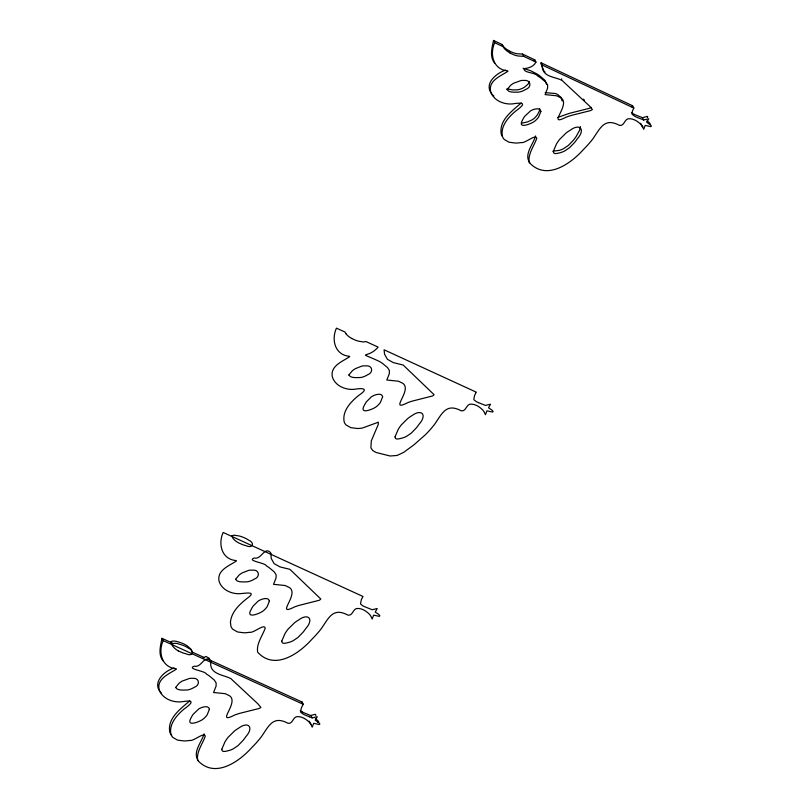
<?xml version="1.0" encoding="UTF-8"?>
<svg xmlns="http://www.w3.org/2000/svg" width="809" height="809" viewBox="0 0 809 809"><rect width="100%" height="100%" fill="white"/><g stroke="black" fill="none" stroke-linecap="round" stroke-linejoin="round"><path stroke-width="1.21" d="M546.641 84.51L545.054 80.374L539.664 75.783A62.94 58.592 -27.6 0 0 536.721 73.852L530.765 70.787L523.079 68.269M209.612 660.346L209.652 659.507A2.579 2.407 -27.6 0 0 209.218 658.273L205.951 656.463L202.978 658.051M591.237 107.284L589.336 108.345L570.315 113.098A91.043 84.763 -27.6 0 0 564.945 114.888L557.634 117.497M642.761 126.133L642.488 127.033L641.648 125.122A14.825 13.804 -27.6 0 0 640.546 123.241M172.337 643.044L162.002 638.341C160.526 645.592 157.876 654.633 163.125 660.993M162.002 638.341L163.196 640.617C157.826 652.438 161.901 667.627 176.17 668.73L176.433 669.154C168.99 673.897 155.732 679.166 159.454 690.552C163.094 699.168 173.439 702.829 182.237 701.706C194.666 699.613 192.825 702.687 184.017 709.089C176.777 715.186 168.768 724.126 170.932 734.329A9.354 8.717 -27.6 0 0 172.883 737.464L177.545 740.124L184.027 740.963A29.549 27.516 -27.6 0 0 189.266 740.468C193.331 741.782 204.08 731.609 205.294 736.109C202.594 744.037 196.344 751.521 197.629 760.288C214.527 779.016 238.928 762.038 252.024 747.324A99.901 93.015 -27.6 0 0 261.186 736.999C268.932 725.976 272.845 715.116 288.135 723.347C292.524 723.954 292.818 718.058 296.276 716.754C301.211 715.884 306.045 718.989 309.402 722.356A14.825 13.804 -27.6 0 1 311.334 725.299L312.173 727.2L313.7 723.297L319.383 724.551L319.848 723.873L318.847 722.68A10.264 9.556 -27.6 0 0 317.634 721.82L315.277 720.273L317.259 716.673L312.183 717.886L309.948 717.017M510.004 52.807A18.061 16.807 -27.6 0 1 503.754 47.771L502.156 44.515L493.51 40.45C492.034 47.701 489.384 56.741 494.633 63.102M493.51 40.45L494.693 42.725C489.334 54.547 493.399 69.736 507.668 70.828L507.941 71.263C500.842 76.056 488.414 80.354 490.557 91.346C493.197 100.306 503.542 104.664 512.279 103.916C524.586 102.005 526.103 103.582 515.515 111.197C508.274 117.285 500.265 126.234 502.44 136.438A9.354 8.717 -27.6 0 0 504.391 139.573L509.053 142.232L515.525 143.062A29.549 27.516 -27.6 0 0 520.763 142.576C524.829 143.891 535.588 133.707 536.792 138.218C534.102 146.136 527.852 153.619 529.137 162.387C546.035 181.115 570.426 164.146 583.522 149.432A99.901 93.015 -27.6 0 0 592.694 139.108C600.44 128.085 604.353 117.224 619.633 125.456C624.032 126.052 624.315 120.167 627.774 118.852C632.719 117.993 637.543 121.097 640.91 124.465A14.825 13.804 -27.6 0 1 642.842 127.397L643.681 129.309L645.208 125.405L650.881 126.659L651.356 125.982L650.345 124.788A10.264 9.556 -27.6 0 0 649.131 123.919L646.775 122.371L648.757 118.771L643.681 119.985L636.764 117.224A38.165 35.525 -27.6 0 1 634.913 116.365L632.335 114.474A2.366 2.205 -27.6 0 1 632.092 113.917L632.345 111.45A20.478 19.072 -27.6 0 1 633.841 108.052L632.638 105.767L541.079 62.778A9.395 8.747 -27.6 0 0 541.009 63.83L544.012 71.152M311.172 724.51L310.15 723.024A14.825 13.804 -27.6 0 0 309.048 721.132M204.101 733.844C201.714 742.268 192.127 752.259 198.326 760.773M535.609 135.942C533.222 144.376 523.635 154.367 529.824 162.872M647.352 117.598L647.726 116.769L647.069 116.405L642.498 117.71L635.571 114.949A38.165 35.525 -27.6 0 1 633.73 114.089L631.384 112.522M315.854 715.5C316.39 712.244 310.757 717.189 308.765 714.741M207.943 659.224L302.111 702.03L301.656 702.748A22.824 21.246 -27.6 0 0 301.433 703.132M302.111 702.03L303.294 704.305L302.839 705.023A22.824 21.246 -27.6 0 0 301.261 708.178L300.594 711.809A2.366 2.205 -27.6 0 0 300.827 712.365L303.415 714.256A38.165 35.525 -27.6 0 0 305.266 715.116L309.594 716.875M191.612 651.639L191.207 649.455L187.304 645.916A27.334 25.453 -27.6 0 0 184.037 644.045L182.247 643.256A36.365 33.857 -27.6 0 0 177.747 641.8C175.684 640.829 168.181 640.091 171.639 644.106M534.041 60.705L534.769 59.826L522.543 54.082L516.526 53.677A36.617 34.089 -27.6 0 1 512.825 52.595L508.689 50.765M534.769 59.826L535.962 62.091C533.627 66.773 528.692 68.047 523.949 68.745C523.969 73.215 534.941 72.072 537.914 76.127A62.94 58.592 -27.6 0 1 540.847 78.048L545.681 82.033L547.612 84.975L547.622 88.09L545.074 94.592L556.541 95.775A15.331 14.279 -27.6 0 1 559.019 96.928C574.066 102.055 544.912 127.964 566.138 117.163A91.043 84.763 -27.6 0 1 571.498 115.374L590.53 110.611L592.421 109.559L589.498 106.019L563.408 81.699A9.961 9.273 -27.6 0 1 562.538 80.789C555.692 76.471 542.445 77.593 542.202 66.095A9.395 8.747 -27.6 0 1 542.273 65.054L541.079 62.778M521.269 102.925C512.158 110.975 498.748 120.248 501.246 134.163A9.354 8.717 -27.6 0 0 502.389 136.357M189.761 700.827C180.66 708.876 167.241 718.149 169.748 732.054A9.354 8.717 -27.6 0 0 171.7 735.189M505.635 70.09C496.281 73.235 483.499 83.63 491.852 94.026M174.137 667.991C164.116 670.974 151.293 682.978 161.304 693.02M535.962 62.091L523.736 56.357L517.72 55.942A36.617 34.089 -27.6 0 1 514.008 54.87L509.872 53.04M649.354 124.434L650.203 123.939L649.162 122.513A10.264 9.556 -27.6 0 0 647.948 121.643L646.775 121.037M317.441 722.326L318.706 721.84L317.654 720.404A10.264 9.556 -27.6 0 0 316.44 719.545L315.267 718.938M521.552 123.201L527.61 121.896L532.14 119.833A15.796 14.704 -27.6 0 0 534.698 117.892L535.902 116.658A19.578 18.233 -27.6 0 0 537.53 114.585L539.37 111.015L539.643 108.578M545.236 92.63L555.348 93.5A15.331 14.279 -27.6 0 1 557.826 94.653L560.971 97.373L562.174 101.004M553.093 151.192L559.363 150.353A21.782 20.286 -27.6 0 0 563.56 148.664L568.302 145.468L573.359 140.26A51.351 47.812 -27.6 0 0 576.19 136.448L579.618 130.249L580.377 126.538M506.96 88.798L512.572 89.91L517.467 89.839A15.796 14.704 -27.6 0 0 520.581 89.071L522.199 88.424A19.578 18.233 -27.6 0 0 524.545 87.15L528.206 84.035L529.137 81.436M308.401 714.6L304.073 712.84A38.165 35.525 -27.6 0 1 302.222 711.981M478.503 402.649L485.43 405.41L490.507 404.207L488.525 407.797L490.881 409.344A10.264 9.556 -27.6 0 1 492.094 410.214L493.096 411.407L492.63 412.084L486.947 410.83L485.42 414.734L484.581 412.823A14.825 13.804 -27.6 0 0 482.649 409.89C479.292 406.522 474.458 403.418 469.523 404.288C466.065 405.592 465.772 411.488 461.383 410.881C446.103 402.649 442.179 413.51 434.433 424.533A99.901 93.015 -27.6 0 1 425.271 434.858L413.905 444.869L403.691 452.352L397.108 455.457L390.12 455.993L376.165 452.514L372.757 450.573L370.876 447.822L371.321 440.794L378.218 424.614L378.359 422.187L362.513 428.001A29.549 27.516 -27.6 0 1 357.275 428.497L350.793 427.658L346.131 424.998A9.354 8.717 -27.6 0 1 344.179 421.863C341.954 410.962 350.914 401.749 358.68 395.439C369.875 388.087 362.26 387.946 354.029 389.341C345.291 390.09 334.946 385.731 332.307 376.772C330.163 365.779 342.581 361.481 349.68 356.688L349.417 356.263C335.148 355.161 331.073 339.972 336.443 328.151L345.069 332.074L345.928 333.723M191.864 651.912L204.495 657.656M163.196 640.617L303.294 704.305M494.693 42.725L503.35 46.791M542.263 65.054L633.821 108.042M302.222 711.981L300.19 710.717M351.622 338.465L355.818 340.326A36.82 34.281 -27.6 0 0 359.065 341.277L363.585 341.974L365.931 341.55L378.127 347.101C367.488 359.692 355.363 350.236 379.654 361.552A62.94 58.592 -27.6 0 1 382.596 363.484L387.43 367.458L389.362 370.401L389.372 373.525L386.813 380.018L398.281 381.201A15.331 14.279 -27.6 0 1 400.758 382.354C415.806 387.45 386.662 413.439 407.878 402.589A89.738 83.549 -27.6 0 1 412.135 401.143L432.744 395.914L434.099 394.711L403.175 365.031L393.275 362.604L387.41 359.307L384.558 354.251L384.083 349.801L476.319 392.183A22.541 20.983 -27.6 0 0 474.519 395.712L473.841 399.343A2.366 2.205 -27.6 0 0 474.074 399.899L476.127 401.497A33.907 31.571 -27.6 0 0 478.513 402.639M178.374 650.932L182.601 652.802A36.809 34.271 -27.6 0 0 185.949 653.773C192.643 657.1 195.333 651.093 188.497 648.191A27.334 25.453 -27.6 0 0 185.221 646.31L183.441 645.531A36.365 33.857 -27.6 0 0 178.941 644.075C176.574 642.821 169.041 642.67 173.116 646.715A21.752 20.255 -27.6 0 0 178.385 650.921M544.477 71.607L545.013 72.072M583.38 99.163L584.482 100.174M492.802 95.128L493.874 96.16M642.498 117.71L643.681 119.985M522.543 54.082L523.736 56.357M310.99 715.611L312.183 717.886M502.156 44.515L502.601 45.466A18.061 16.807 -27.6 0 0 508.81 50.532M351.672 338.384A20.195 18.809 -27.6 0 1 345.908 333.743M632.051 106.93A20.478 19.072 -27.6 0 1 632.658 105.777M561.881 79.11A9.961 9.273 -27.6 0 1 561.598 78.807M210.836 661.782C208.904 674.382 223.547 674.666 231.04 678.69A9.961 9.273 -27.6 0 0 231.91 679.6L257.99 703.911L260.923 707.46L259.022 708.512L240 713.265A91.043 84.763 -27.6 0 0 234.63 715.055C213.414 725.865 242.569 699.947 227.511 694.82A15.331 14.279 -27.6 0 0 225.033 693.667L213.566 692.494L216.124 685.992L216.114 682.867L214.183 679.934L209.349 675.95A62.94 58.592 -27.6 0 0 206.406 674.018C205.506 670.873 186.171 669.114 194.291 666.161C201.542 668.092 204.141 654.572 210.401 660.548A2.579 2.407 -27.6 0 1 210.836 661.782M270.803 553.619L271.278 558.554L274.13 563.62L280.005 566.907L289.905 569.334L320.829 599.024L319.464 600.217L298.865 605.445A89.738 83.549 -27.6 0 0 294.597 606.892C273.381 617.702 302.536 591.794 287.488 586.656A15.331 14.279 -27.6 0 0 285.001 585.504L273.533 584.331L276.091 577.828L276.081 574.703L274.15 571.771L269.316 567.787A62.94 58.592 -27.6 0 0 266.383 565.855C265.473 562.72 246.138 560.95 254.259 557.998C261.509 559.929 264.108 546.409 270.378 552.385A2.579 2.407 -27.6 0 1 270.803 553.619M230.434 622.161L230.909 626.166A9.354 8.717 -27.6 0 0 232.861 629.301L237.522 631.971L243.994 632.8A29.549 27.516 -27.6 0 0 249.233 632.304C253.298 633.619 264.047 623.446 265.261 627.956C262.571 635.874 256.311 643.357 257.606 652.125C274.494 670.853 298.895 653.874 311.991 639.161A99.901 93.015 -27.6 0 0 321.163 628.836C328.909 617.813 332.823 606.952 348.103 615.194C352.491 615.791 352.785 609.905 356.243 608.59C361.188 607.721 366.012 610.825 369.379 614.193A14.825 13.804 -27.6 0 1 371.311 617.136L372.14 619.037L373.677 615.133L379.35 616.387L379.826 615.71L378.814 614.516A10.264 9.556 -27.6 0 0 377.601 613.657L375.245 612.11L377.227 608.51L372.15 609.723L365.233 606.952A33.907 31.571 -27.6 0 1 362.847 605.82L360.804 604.202A2.366 2.205 -27.6 0 1 360.561 603.645L361.239 600.015A22.541 20.983 -27.6 0 1 363.039 596.496L223.163 532.453C217.803 544.275 221.868 559.464 236.137 560.566L236.41 560.991C229.301 565.794 216.883 570.082 219.027 581.084C221.474 589.518 230.97 593.958 239.252 593.695C244.631 593.533 258.253 590.58 246.785 598.62C239.282 604.576 231.384 612.059 230.434 622.161M209.389 709.291L207.215 714.751A19.578 18.233 -27.6 0 1 205.587 716.825L204.384 718.058A15.796 14.704 -27.6 0 1 201.825 720C198.013 722.255 185.463 727.19 191.308 717.401A23.744 22.106 -27.6 0 1 193.199 714.236L198.974 708.785A15.705 14.623 -27.6 0 1 201.603 707.562C203.979 706.661 208.995 705.61 209.389 709.291M269.357 601.127L267.192 606.588A19.578 18.233 -27.6 0 1 265.564 608.661L264.351 609.895A15.796 14.704 -27.6 0 1 261.792 611.847C257.98 614.092 245.43 619.027 251.275 609.238A23.744 22.106 -27.6 0 1 253.166 606.072L258.101 601.148A15.654 14.572 -27.6 0 1 261.57 599.398C263.946 598.498 268.972 597.446 269.357 601.127M382.637 396.825L380.463 402.285A19.578 18.233 -27.6 0 1 378.845 404.358L377.631 405.592A15.796 14.704 -27.6 0 1 375.073 407.534C371.26 409.789 358.711 414.714 364.556 404.935A23.744 22.106 -27.6 0 1 366.447 401.77L371.371 396.845A15.654 14.572 -27.6 0 1 374.85 395.095C377.227 394.185 382.242 393.144 382.637 396.825M540.887 111.399L538.723 116.86A19.578 18.233 -27.6 0 1 537.095 118.933L535.882 120.167A15.796 14.704 -27.6 0 1 533.323 122.108C529.511 124.364 516.961 129.288 522.806 119.51A23.744 22.106 -27.6 0 1 524.697 116.344L530.482 110.894A15.705 14.623 -27.6 0 1 533.101 109.66C535.477 108.76 540.503 107.718 540.887 111.399M221.787 749.276C221.595 753.159 226.935 750.883 229.048 750.519A21.782 20.286 -27.6 0 0 233.245 748.831L237.988 745.635L243.044 740.427A51.351 47.812 -27.6 0 0 245.875 736.615C254.208 727.412 248.434 720.728 238.453 728.282A35.92 33.442 -27.6 0 0 234.62 730.881L228.178 737.242A41.279 38.428 -27.6 0 0 225.064 741.671L221.787 749.276M281.754 641.122C281.562 644.995 286.912 642.72 289.015 642.356A21.782 20.286 -27.6 0 0 293.212 640.667L297.955 637.472L303.011 632.264A51.351 47.812 -27.6 0 0 305.853 628.451C314.175 619.249 308.401 612.565 298.42 620.119A35.92 33.442 -27.6 0 0 294.587 622.718L288.146 629.078A41.279 38.428 -27.6 0 0 285.031 633.518L281.754 641.122M395.035 436.809C394.843 440.683 400.182 438.417 402.295 438.053A21.782 20.286 -27.6 0 0 406.492 436.364L411.235 433.169L416.291 427.961A51.351 47.812 -27.6 0 0 419.123 424.149C427.455 414.946 421.681 408.252 411.7 415.816A35.92 33.442 -27.6 0 0 407.867 418.415L401.426 424.776A41.279 38.428 -27.6 0 0 398.311 429.205L395.035 436.809M553.285 151.384C553.093 155.257 558.443 152.992 560.546 152.618A21.782 20.286 -27.6 0 0 564.743 150.939L569.485 147.744L574.542 142.536A51.351 47.812 -27.6 0 0 577.383 138.723C585.706 129.521 579.942 122.826 569.951 130.391A35.92 33.442 -27.6 0 0 566.118 132.979L559.676 139.34A41.279 38.428 -27.6 0 0 556.562 143.78L553.285 151.384M175.593 687.468C177.434 690.947 183.633 689.935 187.162 690.006A15.796 14.704 -27.6 0 0 190.267 689.248L191.885 688.59A19.578 18.233 -27.6 0 0 194.231 687.326C200.551 685.253 199.439 677.416 192.471 678.336A15.705 14.623 -27.6 0 0 189.619 678.407L182.116 681.117A23.744 22.106 -27.6 0 0 179.042 683.292L175.593 687.468M235.571 579.305C237.401 582.783 243.61 581.772 247.129 581.843A15.796 14.704 -27.6 0 0 250.244 581.084L251.852 580.427A19.578 18.233 -27.6 0 0 254.198 579.163C260.528 577.09 259.406 569.253 252.438 570.173A15.654 14.572 -27.6 0 0 248.606 570.385L242.083 572.954A23.744 22.106 -27.6 0 0 239.019 575.128L235.571 579.305M348.841 374.992C350.681 378.481 356.88 377.469 360.409 377.54A15.796 14.704 -27.6 0 0 363.514 376.772L365.132 376.124A19.578 18.233 -27.6 0 0 367.478 374.85C373.798 372.777 372.686 364.95 365.719 365.87A15.654 14.572 -27.6 0 0 361.886 366.083L355.363 368.651A23.744 22.106 -27.6 0 0 352.289 370.825L348.841 374.992M507.101 89.566C508.932 93.055 515.141 92.034 518.66 92.115A15.796 14.704 -27.6 0 0 521.775 91.346L523.383 90.689A19.578 18.233 -27.6 0 0 525.739 89.425C532.059 87.352 530.947 79.515 523.969 80.445A15.705 14.623 -27.6 0 0 521.117 80.516L513.614 83.226A23.744 22.106 -27.6 0 0 510.55 85.4L507.101 89.566M231.819 535.973L233.083 538.561A21.752 20.255 -27.6 0 0 238.352 542.758L242.569 544.639A36.809 34.271 -27.6 0 0 245.916 545.62C252.62 548.937 255.3 542.93 248.464 540.028A27.334 25.453 -27.6 0 0 245.198 538.147L242.498 537.014A36.577 34.059 -27.6 0 0 238.908 535.912L233.821 535.164L231.819 535.973"/></g></svg>
